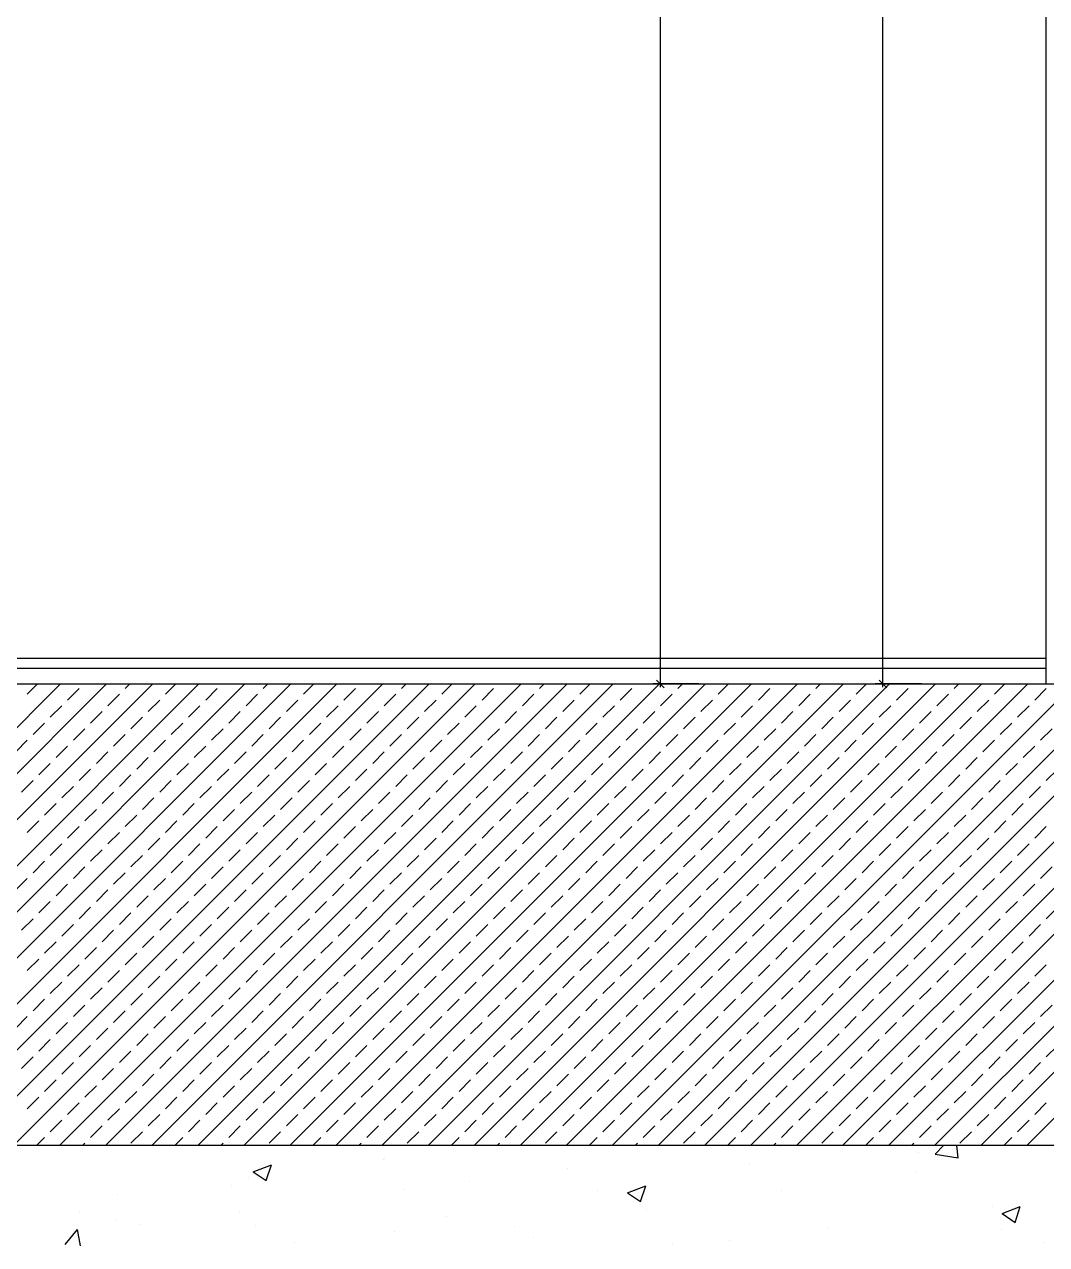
# Model space of a CAD drawing. Header units: millimetres. Extents: x 43168.9 to 43194.6, y -25545.1 to -25543.4.
# Drawn here: x 43183.954 to 43184.0337, y -25544.7903 to -25544.6951 of the extents above; entities that cross this region are included whole.
import ezdxf

# ---------------------------------------------------------------- set-up
doc = ezdxf.new("R2010")
doc.units = ezdxf.units.MM
doc.header["$LTSCALE"] = 200
doc.linetypes.add('kesit_$0$HIDDEN2', pattern=[0.1875, 0.125, -0.0625])
for name, color, linetype in [('kaplama-gnl_sgh', 30, 'Continuous'), ('kesit_$0$izd-alt_sgh', 8, 'kesit_$0$HIDDEN2'), ('kolon-b.a_sgh', 6, 'Continuous'), ('olcuic_sgh', 183, 'Continuous'), ('siva_sgh', 145, 'Continuous'), ('tarama-betonarme_sgh', 223, 'Continuous'), ('tarama-zemin_sgh', 197, 'Continuous')]:
    doc.layers.add(name, color=color, linetype=linetype)

msp = doc.modelspace()

# ---------------------------------------------------------------- linework, layer by layer
at = {"color": 0, "linetype": 'ByBlock', "lineweight": -2}
for p, q in [((43184.003301, -25544.746259), (43184.003901, -25544.746859)), ((43184.020653, -25544.746259), (43184.021253, -25544.746859))]:
    msp.add_line(p, q, dxfattribs=at)
at = {"layer": 'kaplama-gnl_sgh'}
for p, q in [((43184.033691, -25544.744559), (43183.805691, -25544.744559)), ((43184.033691, -25544.745359), (43183.805691, -25544.745359))]:
    msp.add_line(p, q, dxfattribs=at)
at = {"layer": 'kesit_$0$izd-alt_sgh'}
msp.add_line((43183.078617, -25544.746559), (43185.199305, -25544.746559), dxfattribs=at)
at = {"layer": 'kolon-b.a_sgh'}
for p, q in [((43183.804691, -25544.746559), (43185.048691, -25544.746559)), ((43185.058691, -25544.782559), (43183.804691, -25544.782559))]:
    msp.add_line(p, q, dxfattribs=at)
at = {"layer": 'olcuic_sgh'}
for p, q in [((43184.003601, -25544.746809), (43184.003601, -25544.586309)), ((43184.020953, -25544.746809), (43184.020953, -25544.599109)), ((43184.006601, -25544.746559), (43184.003001, -25544.746559)), ((43184.023953, -25544.746559), (43184.020353, -25544.746559))]:
    msp.add_line(p, q, dxfattribs=at)
at = {"layer": 'siva_sgh'}
msp.add_line((43184.033691, -25544.746559), (43184.033691, -25544.600359), dxfattribs=at)
at = {"layer": 'tarama-betonarme_sgh'}
for p, q in [((43183.920818, -25544.782559), (43183.956818, -25544.746559)), ((43183.92441, -25544.782559), (43183.96041, -25544.746559)), ((43183.928002, -25544.782559), (43183.964002, -25544.746559)), ((43183.931595, -25544.782559), (43183.967595, -25544.746559)), ((43183.935187, -25544.782559), (43183.971187, -25544.746559)), ((43183.938779, -25544.782559), (43183.974779, -25544.746559)), ((43183.942371, -25544.782559), (43183.978371, -25544.746559)), ((43183.945963, -25544.782559), (43183.981963, -25544.746559)), ((43183.949555, -25544.782559), (43183.985555, -25544.746559)), ((43183.953147, -25544.782559), (43183.989147, -25544.746559)), ((43183.954219, -25544.747362), (43183.955022, -25544.746559)), ((43183.956739, -25544.782559), (43183.992739, -25544.746559)), ((43183.957363, -25544.747811), (43183.958261, -25544.746913)), ((43183.960331, -25544.782559), (43183.996331, -25544.746559)), ((43183.960506, -25544.74826), (43183.961404, -25544.747362)), ((43183.961853, -25544.746913), (43183.962206, -25544.746559)), ((43183.963923, -25544.782559), (43183.999923, -25544.746559)), ((43183.964996, -25544.747362), (43183.965798, -25544.746559)), ((43183.967516, -25544.782559), (43184.003516, -25544.746559)), ((43183.968139, -25544.747811), (43183.969037, -25544.746913)), ((43183.971108, -25544.782559), (43184.007108, -25544.746559)), ((43183.971282, -25544.74826), (43183.97218, -25544.747362)), ((43183.972629, -25544.746913), (43183.972983, -25544.746559)), ((43183.9747, -25544.782559), (43184.0107, -25544.746559)), ((43183.975772, -25544.747362), (43183.976575, -25544.746559)), ((43183.978292, -25544.782559), (43184.014292, -25544.746559)), ((43183.978915, -25544.747811), (43183.979813, -25544.746913)), ((43183.981884, -25544.782559), (43184.017884, -25544.746559)), ((43183.982058, -25544.74826), (43183.982956, -25544.747362)), ((43183.983405, -25544.746913), (43183.983759, -25544.746559)), ((43183.985476, -25544.782559), (43184.021476, -25544.746559)), ((43183.986548, -25544.747362), (43183.987351, -25544.746559)), ((43183.989068, -25544.782559), (43184.025068, -25544.746559)), ((43183.989691, -25544.747811), (43183.990589, -25544.746913)), ((43183.99266, -25544.782559), (43184.02866, -25544.746559)), ((43183.992835, -25544.74826), (43183.993733, -25544.747362)), ((43183.994182, -25544.746913), (43183.994535, -25544.746559)), ((43183.996252, -25544.782559), (43184.032252, -25544.746559)), ((43183.997325, -25544.747362), (43183.998127, -25544.746559)), ((43183.999844, -25544.782559), (43184.035844, -25544.746559)), ((43184.000468, -25544.747811), (43184.001366, -25544.746913)), ((43184.003437, -25544.782559), (43184.039437, -25544.746559)), ((43184.003611, -25544.74826), (43184.004509, -25544.747362)), ((43184.004958, -25544.746913), (43184.005312, -25544.746559)), ((43184.007029, -25544.782559), (43184.043029, -25544.746559)), ((43184.008101, -25544.747362), (43184.008904, -25544.746559)), ((43184.010621, -25544.782559), (43184.046621, -25544.746559)), ((43184.011244, -25544.747811), (43184.012142, -25544.746913)), ((43184.014213, -25544.782559), (43184.050213, -25544.746559)), ((43184.014387, -25544.74826), (43184.015285, -25544.747362)), ((43184.015734, -25544.746913), (43184.016088, -25544.746559)), ((43184.017805, -25544.782559), (43184.053805, -25544.746559)), ((43184.018877, -25544.747362), (43184.01968, -25544.746559)), ((43184.021397, -25544.782559), (43184.057397, -25544.746559)), ((43184.02202, -25544.747811), (43184.022918, -25544.746913)), ((43184.024989, -25544.782559), (43184.060989, -25544.746559)), ((43184.025163, -25544.74826), (43184.026062, -25544.747362)), ((43184.026511, -25544.746913), (43184.026864, -25544.746559)), ((43184.028581, -25544.782559), (43184.064581, -25544.746559)), ((43184.029654, -25544.747362), (43184.030456, -25544.746559)), ((43184.032173, -25544.782559), (43184.068173, -25544.746559)), ((43184.032797, -25544.747811), (43184.033695, -25544.746913)), ((43183.956016, -25544.749158), (43183.956914, -25544.74826)), ((43183.963649, -25544.748709), (43183.964547, -25544.747811)), ((43183.966792, -25544.749158), (43183.96769, -25544.74826)), ((43183.974425, -25544.748709), (43183.975323, -25544.747811)), ((43183.977568, -25544.749158), (43183.978466, -25544.74826)), ((43183.985201, -25544.748709), (43183.986099, -25544.747811)), ((43183.988344, -25544.749158), (43183.989242, -25544.74826)), ((43183.995978, -25544.748709), (43183.996876, -25544.747811)), ((43183.999121, -25544.749158), (43184.000019, -25544.74826)), ((43184.006754, -25544.748709), (43184.007652, -25544.747811)), ((43184.009897, -25544.749158), (43184.010795, -25544.74826)), ((43184.01753, -25544.748709), (43184.018428, -25544.747811)), ((43184.020673, -25544.749158), (43184.021571, -25544.74826)), ((43184.028307, -25544.748709), (43184.029205, -25544.747811)), ((43184.03145, -25544.749158), (43184.032348, -25544.74826)), ((43183.959159, -25544.749607), (43183.960057, -25544.748709)), ((43183.962302, -25544.750056), (43183.9632, -25544.749158)), ((43183.969935, -25544.749607), (43183.970833, -25544.748709)), ((43183.973078, -25544.750056), (43183.973976, -25544.749158)), ((43183.980711, -25544.749607), (43183.981609, -25544.748709)), ((43183.983854, -25544.750056), (43183.984752, -25544.749158)), ((43183.991488, -25544.749607), (43183.992386, -25544.748709)), ((43183.994631, -25544.750056), (43183.995529, -25544.749158)), ((43184.002264, -25544.749607), (43184.003162, -25544.748709)), ((43184.005407, -25544.750056), (43184.006305, -25544.749158)), ((43184.01304, -25544.749607), (43184.013938, -25544.748709)), ((43184.016183, -25544.750056), (43184.017081, -25544.749158)), ((43184.023816, -25544.749607), (43184.024714, -25544.748709)), ((43184.02696, -25544.750056), (43184.027858, -25544.749158)), ((43183.954668, -25544.750505), (43183.955566, -25544.749607)), ((43183.957812, -25544.750954), (43183.95871, -25544.750056)), ((43183.965445, -25544.750505), (43183.966343, -25544.749607)), ((43183.968588, -25544.750954), (43183.969486, -25544.750056)), ((43183.976221, -25544.750505), (43183.977119, -25544.749607)), ((43183.979364, -25544.750954), (43183.980262, -25544.750056)), ((43183.986997, -25544.750505), (43183.987895, -25544.749607)), ((43183.99014, -25544.750954), (43183.991039, -25544.750056)), ((43183.997774, -25544.750505), (43183.998672, -25544.749607)), ((43184.000917, -25544.750954), (43184.001815, -25544.750056)), ((43184.00855, -25544.750505), (43184.009448, -25544.749607)), ((43184.011693, -25544.750954), (43184.012591, -25544.750056)), ((43184.019326, -25544.750505), (43184.020224, -25544.749607)), ((43184.022469, -25544.750954), (43184.023367, -25544.750056)), ((43184.030103, -25544.750505), (43184.031001, -25544.749607)), ((43184.033246, -25544.750954), (43184.034144, -25544.750056)), ((43183.953321, -25544.751852), (43183.954219, -25544.750954)), ((43183.960955, -25544.751403), (43183.961853, -25544.750505)), ((43183.964098, -25544.751852), (43183.964996, -25544.750954)), ((43183.971731, -25544.751403), (43183.972629, -25544.750505)), ((43183.974874, -25544.751852), (43183.975772, -25544.750954)), ((43183.982507, -25544.751403), (43183.983405, -25544.750505)), ((43183.98565, -25544.751852), (43183.986548, -25544.750954)), ((43183.993284, -25544.751403), (43183.994182, -25544.750505)), ((43183.996427, -25544.751852), (43183.997325, -25544.750954)), ((43184.00406, -25544.751403), (43184.004958, -25544.750505)), ((43184.007203, -25544.751852), (43184.008101, -25544.750954)), ((43184.014836, -25544.751403), (43184.015734, -25544.750505)), ((43184.017979, -25544.751852), (43184.018877, -25544.750954)), ((43184.025612, -25544.751403), (43184.026511, -25544.750505)), ((43184.028756, -25544.751852), (43184.029654, -25544.750954)), ((43183.956465, -25544.752301), (43183.957363, -25544.751403)), ((43183.959608, -25544.75275), (43183.960506, -25544.751852)), ((43183.967241, -25544.752301), (43183.968139, -25544.751403)), ((43183.970384, -25544.75275), (43183.971282, -25544.751852)), ((43183.978017, -25544.752301), (43183.978915, -25544.751403)), ((43183.98116, -25544.75275), (43183.982058, -25544.751852)), ((43183.988793, -25544.752301), (43183.989691, -25544.751403)), ((43183.991937, -25544.75275), (43183.992835, -25544.751852)), ((43183.99957, -25544.752301), (43184.000468, -25544.751403)), ((43184.002713, -25544.75275), (43184.003611, -25544.751852)), ((43184.010346, -25544.752301), (43184.011244, -25544.751403)), ((43184.013489, -25544.75275), (43184.014387, -25544.751852)), ((43184.021122, -25544.752301), (43184.02202, -25544.751403)), ((43184.024265, -25544.75275), (43184.025163, -25544.751852)), ((43184.031899, -25544.752301), (43184.032797, -25544.751403)), ((43183.955117, -25544.753648), (43183.956016, -25544.75275)), ((43183.958261, -25544.754097), (43183.959159, -25544.753199)), ((43183.962751, -25544.753199), (43183.963649, -25544.752301)), ((43183.965894, -25544.753648), (43183.966792, -25544.75275)), ((43183.969037, -25544.754097), (43183.969935, -25544.753199)), ((43183.973527, -25544.753199), (43183.974425, -25544.752301)), ((43183.97667, -25544.753648), (43183.977568, -25544.75275)), ((43183.979813, -25544.754097), (43183.980711, -25544.753199)), ((43183.984303, -25544.753199), (43183.985201, -25544.752301)), ((43183.987446, -25544.753648), (43183.988344, -25544.75275)), ((43183.990589, -25544.754097), (43183.991488, -25544.753199)), ((43183.99508, -25544.753199), (43183.995978, -25544.752301)), ((43183.998223, -25544.753648), (43183.999121, -25544.75275)), ((43184.001366, -25544.754097), (43184.002264, -25544.753199)), ((43184.005856, -25544.753199), (43184.006754, -25544.752301)), ((43184.008999, -25544.753648), (43184.009897, -25544.75275)), ((43184.012142, -25544.754097), (43184.01304, -25544.753199)), ((43184.016632, -25544.753199), (43184.01753, -25544.752301)), ((43184.019775, -25544.753648), (43184.020673, -25544.75275)), ((43184.022918, -25544.754097), (43184.023816, -25544.753199)), ((43184.027409, -25544.753199), (43184.028307, -25544.752301)), ((43184.030552, -25544.753648), (43184.03145, -25544.75275)), ((43184.033695, -25544.754097), (43184.034593, -25544.753199)), ((43183.95377, -25544.754995), (43183.954668, -25544.754097)), ((43183.961404, -25544.754546), (43183.962302, -25544.753648)), ((43183.964547, -25544.754995), (43183.965445, -25544.754097)), ((43183.97218, -25544.754546), (43183.973078, -25544.753648)), ((43183.975323, -25544.754995), (43183.976221, -25544.754097)), ((43183.982956, -25544.754546), (43183.983854, -25544.753648)), ((43183.986099, -25544.754995), (43183.986997, -25544.754097)), ((43183.993733, -25544.754546), (43183.994631, -25544.753648)), ((43183.996876, -25544.754995), (43183.997774, -25544.754097)), ((43184.004509, -25544.754546), (43184.005407, -25544.753648)), ((43184.007652, -25544.754995), (43184.00855, -25544.754097)), ((43184.015285, -25544.754546), (43184.016183, -25544.753648)), ((43184.018428, -25544.754995), (43184.019326, -25544.754097)), ((43184.026062, -25544.754546), (43184.02696, -25544.753648)), ((43184.029205, -25544.754995), (43184.030103, -25544.754097)), ((43183.956914, -25544.755444), (43183.957812, -25544.754546)), ((43183.960057, -25544.755893), (43183.960955, -25544.754995)), ((43183.96769, -25544.755444), (43183.968588, -25544.754546)), ((43183.970833, -25544.755893), (43183.971731, -25544.754995)), ((43183.978466, -25544.755444), (43183.979364, -25544.754546)), ((43183.981609, -25544.755893), (43183.982507, -25544.754995)), ((43183.989242, -25544.755444), (43183.99014, -25544.754546)), ((43183.992386, -25544.755893), (43183.993284, -25544.754995)), ((43184.000019, -25544.755444), (43184.000917, -25544.754546)), ((43184.003162, -25544.755893), (43184.00406, -25544.754995)), ((43184.010795, -25544.755444), (43184.011693, -25544.754546)), ((43184.013938, -25544.755893), (43184.014836, -25544.754995)), ((43184.021571, -25544.755444), (43184.022469, -25544.754546)), ((43184.024714, -25544.755893), (43184.025612, -25544.754995)), ((43184.032348, -25544.755444), (43184.033246, -25544.754546)), ((43183.955566, -25544.756791), (43183.956465, -25544.755893)), ((43183.9632, -25544.756342), (43183.964098, -25544.755444)), ((43183.966343, -25544.756791), (43183.967241, -25544.755893)), ((43183.973976, -25544.756342), (43183.974874, -25544.755444)), ((43183.977119, -25544.756791), (43183.978017, -25544.755893)), ((43183.984752, -25544.756342), (43183.98565, -25544.755444)), ((43183.987895, -25544.756791), (43183.988793, -25544.755893)), ((43183.995529, -25544.756342), (43183.996427, -25544.755444)), ((43183.998672, -25544.756791), (43183.99957, -25544.755893)), ((43184.006305, -25544.756342), (43184.007203, -25544.755444)), ((43184.009448, -25544.756791), (43184.010346, -25544.755893)), ((43184.017081, -25544.756342), (43184.017979, -25544.755444)), ((43184.020224, -25544.756791), (43184.021122, -25544.755893)), ((43184.027858, -25544.756342), (43184.028756, -25544.755444)), ((43184.031001, -25544.756791), (43184.031899, -25544.755893)), ((43183.95871, -25544.75724), (43183.959608, -25544.756342)), ((43183.961853, -25544.757689), (43183.962751, -25544.756791)), ((43183.969486, -25544.75724), (43183.970384, -25544.756342)), ((43183.972629, -25544.757689), (43183.973527, -25544.756791)), ((43183.980262, -25544.75724), (43183.98116, -25544.756342)), ((43183.983405, -25544.757689), (43183.984303, -25544.756791)), ((43183.991039, -25544.75724), (43183.991937, -25544.756342)), ((43183.994182, -25544.757689), (43183.99508, -25544.756791)), ((43184.001815, -25544.75724), (43184.002713, -25544.756342)), ((43184.004958, -25544.757689), (43184.005856, -25544.756791)), ((43184.012591, -25544.75724), (43184.013489, -25544.756342)), ((43184.015734, -25544.757689), (43184.016632, -25544.756791)), ((43184.023367, -25544.75724), (43184.024265, -25544.756342)), ((43184.026511, -25544.757689), (43184.027409, -25544.756791)), ((43183.954219, -25544.758138), (43183.955117, -25544.75724)), ((43183.957363, -25544.758587), (43183.958261, -25544.757689)), ((43183.964996, -25544.758138), (43183.965894, -25544.75724)), ((43183.968139, -25544.758587), (43183.969037, -25544.757689)), ((43183.975772, -25544.758138), (43183.97667, -25544.75724)), ((43183.978915, -25544.758587), (43183.979813, -25544.757689)), ((43183.986548, -25544.758138), (43183.987446, -25544.75724)), ((43183.989691, -25544.758587), (43183.990589, -25544.757689)), ((43183.997325, -25544.758138), (43183.998223, -25544.75724)), ((43184.000468, -25544.758587), (43184.001366, -25544.757689)), ((43184.008101, -25544.758138), (43184.008999, -25544.75724)), ((43184.011244, -25544.758587), (43184.012142, -25544.757689)), ((43184.018877, -25544.758138), (43184.019775, -25544.75724)), ((43184.02202, -25544.758587), (43184.022918, -25544.757689)), ((43184.029654, -25544.758138), (43184.030552, -25544.75724)), ((43184.032797, -25544.758587), (43184.033695, -25544.757689)), ((43183.960506, -25544.759036), (43183.961404, -25544.758138)), ((43183.963649, -25544.759485), (43183.964547, -25544.758587)), ((43183.971282, -25544.759036), (43183.97218, -25544.758138)), ((43183.974425, -25544.759485), (43183.975323, -25544.758587)), ((43183.982058, -25544.759036), (43183.982956, -25544.758138)), ((43183.985201, -25544.759485), (43183.986099, -25544.758587)), ((43183.992835, -25544.759036), (43183.993733, -25544.758138)), ((43183.995978, -25544.759485), (43183.996876, -25544.758587)), ((43184.003611, -25544.759036), (43184.004509, -25544.758138)), ((43184.006754, -25544.759485), (43184.007652, -25544.758587)), ((43184.014387, -25544.759036), (43184.015285, -25544.758138)), ((43184.01753, -25544.759485), (43184.018428, -25544.758587)), ((43184.025163, -25544.759036), (43184.026062, -25544.758138)), ((43184.028307, -25544.759485), (43184.029205, -25544.758587)), ((43183.956016, -25544.759934), (43183.956914, -25544.759036)), ((43183.959159, -25544.760383), (43183.960057, -25544.759485)), ((43183.966792, -25544.759934), (43183.96769, -25544.759036)), ((43183.969935, -25544.760383), (43183.970833, -25544.759485)), ((43183.977568, -25544.759934), (43183.978466, -25544.759036)), ((43183.980711, -25544.760383), (43183.981609, -25544.759485)), ((43183.988344, -25544.759934), (43183.989242, -25544.759036)), ((43183.991488, -25544.760383), (43183.992386, -25544.759485)), ((43183.999121, -25544.759934), (43184.000019, -25544.759036)), ((43184.002264, -25544.760383), (43184.003162, -25544.759485)), ((43184.009897, -25544.759934), (43184.010795, -25544.759036)), ((43184.01304, -25544.760383), (43184.013938, -25544.759485)), ((43184.020673, -25544.759934), (43184.021571, -25544.759036)), ((43184.023816, -25544.760383), (43184.024714, -25544.759485)), ((43184.03145, -25544.759934), (43184.032348, -25544.759036)), ((43183.954668, -25544.761281), (43183.955566, -25544.760383)), ((43183.962302, -25544.760832), (43183.9632, -25544.759934)), ((43183.965445, -25544.761281), (43183.966343, -25544.760383)), ((43183.973078, -25544.760832), (43183.973976, -25544.759934)), ((43183.976221, -25544.761281), (43183.977119, -25544.760383)), ((43183.983854, -25544.760832), (43183.984752, -25544.759934)), ((43183.986997, -25544.761281), (43183.987895, -25544.760383)), ((43183.994631, -25544.760832), (43183.995529, -25544.759934)), ((43183.997774, -25544.761281), (43183.998672, -25544.760383)), ((43184.005407, -25544.760832), (43184.006305, -25544.759934)), ((43184.00855, -25544.761281), (43184.009448, -25544.760383)), ((43184.016183, -25544.760832), (43184.017081, -25544.759934)), ((43184.019326, -25544.761281), (43184.020224, -25544.760383)), ((43184.02696, -25544.760832), (43184.027858, -25544.759934)), ((43184.030103, -25544.761281), (43184.031001, -25544.760383)), ((43183.953321, -25544.762628), (43183.954219, -25544.76173)), ((43183.957812, -25544.76173), (43183.95871, -25544.760832)), ((43183.960955, -25544.762179), (43183.961853, -25544.761281)), ((43183.964098, -25544.762628), (43183.964996, -25544.76173)), ((43183.968588, -25544.76173), (43183.969486, -25544.760832)), ((43183.971731, -25544.762179), (43183.972629, -25544.761281)), ((43183.974874, -25544.762628), (43183.975772, -25544.76173)), ((43183.979364, -25544.76173), (43183.980262, -25544.760832)), ((43183.982507, -25544.762179), (43183.983405, -25544.761281)), ((43183.98565, -25544.762628), (43183.986548, -25544.76173)), ((43183.99014, -25544.76173), (43183.991039, -25544.760832)), ((43183.993284, -25544.762179), (43183.994182, -25544.761281)), ((43183.996427, -25544.762628), (43183.997325, -25544.76173)), ((43184.000917, -25544.76173), (43184.001815, -25544.760832)), ((43184.00406, -25544.762179), (43184.004958, -25544.761281)), ((43184.007203, -25544.762628), (43184.008101, -25544.76173)), ((43184.011693, -25544.76173), (43184.012591, -25544.760832)), ((43184.014836, -25544.762179), (43184.015734, -25544.761281)), ((43184.017979, -25544.762628), (43184.018877, -25544.76173)), ((43184.022469, -25544.76173), (43184.023367, -25544.760832)), ((43184.025612, -25544.762179), (43184.026511, -25544.761281)), ((43184.028756, -25544.762628), (43184.029654, -25544.76173)), ((43184.033246, -25544.76173), (43184.034144, -25544.760832)), ((43183.956465, -25544.763077), (43183.957363, -25544.762179)), ((43183.959608, -25544.763526), (43183.960506, -25544.762628)), ((43183.967241, -25544.763077), (43183.968139, -25544.762179)), ((43183.970384, -25544.763526), (43183.971282, -25544.762628)), ((43183.978017, -25544.763077), (43183.978915, -25544.762179)), ((43183.98116, -25544.763526), (43183.982058, -25544.762628)), ((43183.988793, -25544.763077), (43183.989691, -25544.762179)), ((43183.991937, -25544.763526), (43183.992835, -25544.762628)), ((43183.99957, -25544.763077), (43184.000468, -25544.762179)), ((43184.002713, -25544.763526), (43184.003611, -25544.762628)), ((43184.010346, -25544.763077), (43184.011244, -25544.762179)), ((43184.013489, -25544.763526), (43184.014387, -25544.762628)), ((43184.021122, -25544.763077), (43184.02202, -25544.762179)), ((43184.024265, -25544.763526), (43184.025163, -25544.762628)), ((43184.031899, -25544.763077), (43184.032797, -25544.762179)), ((43183.955117, -25544.764424), (43183.956016, -25544.763526)), ((43183.962751, -25544.763975), (43183.963649, -25544.763077)), ((43183.965894, -25544.764424), (43183.966792, -25544.763526)), ((43183.973527, -25544.763975), (43183.974425, -25544.763077)), ((43183.97667, -25544.764424), (43183.977568, -25544.763526)), ((43183.984303, -25544.763975), (43183.985201, -25544.763077)), ((43183.987446, -25544.764424), (43183.988344, -25544.763526)), ((43183.99508, -25544.763975), (43183.995978, -25544.763077)), ((43183.998223, -25544.764424), (43183.999121, -25544.763526)), ((43184.005856, -25544.763975), (43184.006754, -25544.763077)), ((43184.008999, -25544.764424), (43184.009897, -25544.763526)), ((43184.016632, -25544.763975), (43184.01753, -25544.763077)), ((43184.019775, -25544.764424), (43184.020673, -25544.763526)), ((43184.027409, -25544.763975), (43184.028307, -25544.763077)), ((43184.030552, -25544.764424), (43184.03145, -25544.763526)), ((43183.958261, -25544.764873), (43183.959159, -25544.763975)), ((43183.961404, -25544.765322), (43183.962302, -25544.764424)), ((43183.969037, -25544.764873), (43183.969935, -25544.763975)), ((43183.97218, -25544.765322), (43183.973078, -25544.764424)), ((43183.979813, -25544.764873), (43183.980711, -25544.763975)), ((43183.982956, -25544.765322), (43183.983854, -25544.764424)), ((43183.990589, -25544.764873), (43183.991488, -25544.763975)), ((43183.993733, -25544.765322), (43183.994631, -25544.764424)), ((43184.001366, -25544.764873), (43184.002264, -25544.763975)), ((43184.004509, -25544.765322), (43184.005407, -25544.764424)), ((43184.012142, -25544.764873), (43184.01304, -25544.763975)), ((43184.015285, -25544.765322), (43184.016183, -25544.764424)), ((43184.022918, -25544.764873), (43184.023816, -25544.763975)), ((43184.026062, -25544.765322), (43184.02696, -25544.764424)), ((43184.033695, -25544.764873), (43184.034593, -25544.763975)), ((43183.95377, -25544.765771), (43183.954668, -25544.764873)), ((43183.956914, -25544.76622), (43183.957812, -25544.765322)), ((43183.964547, -25544.765771), (43183.965445, -25544.764873)), ((43183.96769, -25544.76622), (43183.968588, -25544.765322)), ((43183.975323, -25544.765771), (43183.976221, -25544.764873)), ((43183.978466, -25544.76622), (43183.979364, -25544.765322)), ((43183.986099, -25544.765771), (43183.986997, -25544.764873)), ((43183.989242, -25544.76622), (43183.99014, -25544.765322)), ((43183.996876, -25544.765771), (43183.997774, -25544.764873)), ((43184.000019, -25544.76622), (43184.000917, -25544.765322)), ((43184.007652, -25544.765771), (43184.00855, -25544.764873)), ((43184.010795, -25544.76622), (43184.011693, -25544.765322)), ((43184.018428, -25544.765771), (43184.019326, -25544.764873)), ((43184.021571, -25544.76622), (43184.022469, -25544.765322)), ((43184.029205, -25544.765771), (43184.030103, -25544.764873)), ((43184.032348, -25544.76622), (43184.033246, -25544.765322)), ((43183.960057, -25544.766669), (43183.960955, -25544.765771)), ((43183.9632, -25544.767118), (43183.964098, -25544.76622)), ((43183.970833, -25544.766669), (43183.971731, -25544.765771)), ((43183.973976, -25544.767118), (43183.974874, -25544.76622)), ((43183.981609, -25544.766669), (43183.982507, -25544.765771)), ((43183.984752, -25544.767118), (43183.98565, -25544.76622)), ((43183.992386, -25544.766669), (43183.993284, -25544.765771)), ((43183.995529, -25544.767118), (43183.996427, -25544.76622)), ((43184.003162, -25544.766669), (43184.00406, -25544.765771)), ((43184.006305, -25544.767118), (43184.007203, -25544.76622)), ((43184.013938, -25544.766669), (43184.014836, -25544.765771)), ((43184.017081, -25544.767118), (43184.017979, -25544.76622)), ((43184.024714, -25544.766669), (43184.025612, -25544.765771)), ((43184.027858, -25544.767118), (43184.028756, -25544.76622)), ((43183.955566, -25544.767567), (43183.956465, -25544.766669)), ((43183.95871, -25544.768016), (43183.959608, -25544.767118)), ((43183.966343, -25544.767567), (43183.967241, -25544.766669)), ((43183.969486, -25544.768016), (43183.970384, -25544.767118)), ((43183.977119, -25544.767567), (43183.978017, -25544.766669)), ((43183.980262, -25544.768016), (43183.98116, -25544.767118)), ((43183.987895, -25544.767567), (43183.988793, -25544.766669)), ((43183.991039, -25544.768016), (43183.991937, -25544.767118)), ((43183.998672, -25544.767567), (43183.99957, -25544.766669)), ((43184.001815, -25544.768016), (43184.002713, -25544.767118)), ((43184.009448, -25544.767567), (43184.010346, -25544.766669)), ((43184.012591, -25544.768016), (43184.013489, -25544.767118)), ((43184.020224, -25544.767567), (43184.021122, -25544.766669)), ((43184.023367, -25544.768016), (43184.024265, -25544.767118)), ((43184.031001, -25544.767567), (43184.031899, -25544.766669)), ((43183.954219, -25544.768914), (43183.955117, -25544.768016)), ((43183.961853, -25544.768465), (43183.962751, -25544.767567)), ((43183.964996, -25544.768914), (43183.965894, -25544.768016)), ((43183.972629, -25544.768465), (43183.973527, -25544.767567)), ((43183.975772, -25544.768914), (43183.97667, -25544.768016)), ((43183.983405, -25544.768465), (43183.984303, -25544.767567)), ((43183.986548, -25544.768914), (43183.987446, -25544.768016)), ((43183.994182, -25544.768465), (43183.99508, -25544.767567)), ((43183.997325, -25544.768914), (43183.998223, -25544.768016)), ((43184.004958, -25544.768465), (43184.005856, -25544.767567)), ((43184.008101, -25544.768914), (43184.008999, -25544.768016)), ((43184.015734, -25544.768465), (43184.016632, -25544.767567)), ((43184.018877, -25544.768914), (43184.019775, -25544.768016)), ((43184.026511, -25544.768465), (43184.027409, -25544.767567)), ((43184.029654, -25544.768914), (43184.030552, -25544.768016)), ((43183.957363, -25544.769363), (43183.958261, -25544.768465)), ((43183.960506, -25544.769812), (43183.961404, -25544.768914)), ((43183.963649, -25544.770261), (43183.964547, -25544.769363)), ((43183.968139, -25544.769363), (43183.969037, -25544.768465)), ((43183.971282, -25544.769812), (43183.97218, -25544.768914)), ((43183.974425, -25544.770261), (43183.975323, -25544.769363)), ((43183.978915, -25544.769363), (43183.979813, -25544.768465)), ((43183.982058, -25544.769812), (43183.982956, -25544.768914)), ((43183.985201, -25544.770261), (43183.986099, -25544.769363)), ((43183.989691, -25544.769363), (43183.990589, -25544.768465)), ((43183.992835, -25544.769812), (43183.993733, -25544.768914)), ((43183.995978, -25544.770261), (43183.996876, -25544.769363)), ((43184.000468, -25544.769363), (43184.001366, -25544.768465)), ((43184.003611, -25544.769812), (43184.004509, -25544.768914)), ((43184.006754, -25544.770261), (43184.007652, -25544.769363)), ((43184.011244, -25544.769363), (43184.012142, -25544.768465)), ((43184.014387, -25544.769812), (43184.015285, -25544.768914)), ((43184.01753, -25544.770261), (43184.018428, -25544.769363)), ((43184.02202, -25544.769363), (43184.022918, -25544.768465)), ((43184.025163, -25544.769812), (43184.026062, -25544.768914)), ((43184.028307, -25544.770261), (43184.029205, -25544.769363)), ((43184.032797, -25544.769363), (43184.033695, -25544.768465)), ((43183.956016, -25544.77071), (43183.956914, -25544.769812)), ((43183.959159, -25544.771159), (43183.960057, -25544.770261)), ((43183.966792, -25544.77071), (43183.96769, -25544.769812)), ((43183.969935, -25544.771159), (43183.970833, -25544.770261)), ((43183.977568, -25544.77071), (43183.978466, -25544.769812)), ((43183.980711, -25544.771159), (43183.981609, -25544.770261)), ((43183.988344, -25544.77071), (43183.989242, -25544.769812)), ((43183.991488, -25544.771159), (43183.992386, -25544.770261)), ((43183.999121, -25544.77071), (43184.000019, -25544.769812)), ((43184.002264, -25544.771159), (43184.003162, -25544.770261)), ((43184.009897, -25544.77071), (43184.010795, -25544.769812)), ((43184.01304, -25544.771159), (43184.013938, -25544.770261)), ((43184.020673, -25544.77071), (43184.021571, -25544.769812)), ((43184.023816, -25544.771159), (43184.024714, -25544.770261)), ((43184.03145, -25544.77071), (43184.032348, -25544.769812)), ((43183.954668, -25544.772057), (43183.955566, -25544.771159)), ((43183.962302, -25544.771608), (43183.9632, -25544.77071)), ((43183.965445, -25544.772057), (43183.966343, -25544.771159)), ((43183.973078, -25544.771608), (43183.973976, -25544.77071)), ((43183.976221, -25544.772057), (43183.977119, -25544.771159)), ((43183.983854, -25544.771608), (43183.984752, -25544.77071)), ((43183.986997, -25544.772057), (43183.987895, -25544.771159)), ((43183.994631, -25544.771608), (43183.995529, -25544.77071)), ((43183.997774, -25544.772057), (43183.998672, -25544.771159)), ((43184.005407, -25544.771608), (43184.006305, -25544.77071)), ((43184.00855, -25544.772057), (43184.009448, -25544.771159)), ((43184.016183, -25544.771608), (43184.017081, -25544.77071)), ((43184.019326, -25544.772057), (43184.020224, -25544.771159)), ((43184.02696, -25544.771608), (43184.027858, -25544.77071)), ((43184.030103, -25544.772057), (43184.031001, -25544.771159)), ((43183.957812, -25544.772506), (43183.95871, -25544.771608)), ((43183.960955, -25544.772955), (43183.961853, -25544.772057)), ((43183.968588, -25544.772506), (43183.969486, -25544.771608)), ((43183.971731, -25544.772955), (43183.972629, -25544.772057)), ((43183.979364, -25544.772506), (43183.980262, -25544.771608)), ((43183.982507, -25544.772955), (43183.983405, -25544.772057)), ((43183.99014, -25544.772506), (43183.991039, -25544.771608)), ((43183.993284, -25544.772955), (43183.994182, -25544.772057)), ((43184.000917, -25544.772506), (43184.001815, -25544.771608)), ((43184.00406, -25544.772955), (43184.004958, -25544.772057)), ((43184.011693, -25544.772506), (43184.012591, -25544.771608)), ((43184.014836, -25544.772955), (43184.015734, -25544.772057)), ((43184.022469, -25544.772506), (43184.023367, -25544.771608)), ((43184.025612, -25544.772955), (43184.026511, -25544.772057)), ((43184.033246, -25544.772506), (43184.034144, -25544.771608)), ((43183.953321, -25544.773404), (43183.954219, -25544.772506)), ((43183.956465, -25544.773853), (43183.957363, -25544.772955)), ((43183.964098, -25544.773404), (43183.964996, -25544.772506)), ((43183.967241, -25544.773853), (43183.968139, -25544.772955)), ((43183.974874, -25544.773404), (43183.975772, -25544.772506)), ((43183.978017, -25544.773853), (43183.978915, -25544.772955)), ((43183.98565, -25544.773404), (43183.986548, -25544.772506)), ((43183.988793, -25544.773853), (43183.989691, -25544.772955)), ((43183.996427, -25544.773404), (43183.997325, -25544.772506)), ((43183.99957, -25544.773853), (43184.000468, -25544.772955)), ((43184.007203, -25544.773404), (43184.008101, -25544.772506)), ((43184.010346, -25544.773853), (43184.011244, -25544.772955)), ((43184.017979, -25544.773404), (43184.018877, -25544.772506)), ((43184.021122, -25544.773853), (43184.02202, -25544.772955)), ((43184.028756, -25544.773404), (43184.029654, -25544.772506)), ((43184.031899, -25544.773853), (43184.032797, -25544.772955)), ((43183.959608, -25544.774302), (43183.960506, -25544.773404)), ((43183.962751, -25544.774751), (43183.963649, -25544.773853)), ((43183.970384, -25544.774302), (43183.971282, -25544.773404)), ((43183.973527, -25544.774751), (43183.974425, -25544.773853)), ((43183.98116, -25544.774302), (43183.982058, -25544.773404)), ((43183.984303, -25544.774751), (43183.985201, -25544.773853)), ((43183.991937, -25544.774302), (43183.992835, -25544.773404)), ((43183.99508, -25544.774751), (43183.995978, -25544.773853)), ((43184.002713, -25544.774302), (43184.003611, -25544.773404)), ((43184.005856, -25544.774751), (43184.006754, -25544.773853)), ((43184.013489, -25544.774302), (43184.014387, -25544.773404)), ((43184.016632, -25544.774751), (43184.01753, -25544.773853)), ((43184.024265, -25544.774302), (43184.025163, -25544.773404)), ((43184.027409, -25544.774751), (43184.028307, -25544.773853)), ((43183.955117, -25544.7752), (43183.956016, -25544.774302)), ((43183.958261, -25544.775649), (43183.959159, -25544.774751)), ((43183.965894, -25544.7752), (43183.966792, -25544.774302)), ((43183.969037, -25544.775649), (43183.969935, -25544.774751)), ((43183.97667, -25544.7752), (43183.977568, -25544.774302)), ((43183.979813, -25544.775649), (43183.980711, -25544.774751)), ((43183.987446, -25544.7752), (43183.988344, -25544.774302)), ((43183.990589, -25544.775649), (43183.991488, -25544.774751)), ((43183.998223, -25544.7752), (43183.999121, -25544.774302)), ((43184.001366, -25544.775649), (43184.002264, -25544.774751)), ((43184.008999, -25544.7752), (43184.009897, -25544.774302)), ((43184.012142, -25544.775649), (43184.01304, -25544.774751)), ((43184.019775, -25544.7752), (43184.020673, -25544.774302)), ((43184.022918, -25544.775649), (43184.023816, -25544.774751)), ((43184.030552, -25544.7752), (43184.03145, -25544.774302)), ((43184.033695, -25544.775649), (43184.034593, -25544.774751)), ((43183.95377, -25544.776548), (43183.954668, -25544.775649)), ((43183.961404, -25544.776099), (43183.962302, -25544.7752)), ((43183.964547, -25544.776548), (43183.965445, -25544.775649)), ((43183.97218, -25544.776099), (43183.973078, -25544.7752)), ((43183.975323, -25544.776548), (43183.976221, -25544.775649)), ((43183.982956, -25544.776099), (43183.983854, -25544.7752)), ((43183.986099, -25544.776548), (43183.986997, -25544.775649)), ((43183.993733, -25544.776099), (43183.994631, -25544.7752)), ((43183.996876, -25544.776548), (43183.997774, -25544.775649)), ((43184.004509, -25544.776099), (43184.005407, -25544.7752)), ((43184.007652, -25544.776548), (43184.00855, -25544.775649)), ((43184.015285, -25544.776099), (43184.016183, -25544.7752)), ((43184.018428, -25544.776548), (43184.019326, -25544.775649)), ((43184.026062, -25544.776099), (43184.02696, -25544.7752)), ((43184.029205, -25544.776548), (43184.030103, -25544.775649)), ((43183.956914, -25544.776997), (43183.957812, -25544.776099)), ((43183.960057, -25544.777446), (43183.960955, -25544.776548)), ((43183.9632, -25544.777895), (43183.964098, -25544.776997)), ((43183.96769, -25544.776997), (43183.968588, -25544.776099)), ((43183.970833, -25544.777446), (43183.971731, -25544.776548)), ((43183.973976, -25544.777895), (43183.974874, -25544.776997)), ((43183.978466, -25544.776997), (43183.979364, -25544.776099)), ((43183.981609, -25544.777446), (43183.982507, -25544.776548)), ((43183.984752, -25544.777895), (43183.98565, -25544.776997)), ((43183.989242, -25544.776997), (43183.99014, -25544.776099)), ((43183.992386, -25544.777446), (43183.993284, -25544.776548)), ((43183.995529, -25544.777895), (43183.996427, -25544.776997)), ((43184.000019, -25544.776997), (43184.000917, -25544.776099)), ((43184.003162, -25544.777446), (43184.00406, -25544.776548)), ((43184.006305, -25544.777895), (43184.007203, -25544.776997)), ((43184.010795, -25544.776997), (43184.011693, -25544.776099)), ((43184.013938, -25544.777446), (43184.014836, -25544.776548)), ((43184.017081, -25544.777895), (43184.017979, -25544.776997)), ((43184.021571, -25544.776997), (43184.022469, -25544.776099)), ((43184.024714, -25544.777446), (43184.025612, -25544.776548)), ((43184.027858, -25544.777895), (43184.028756, -25544.776997)), ((43184.032348, -25544.776997), (43184.033246, -25544.776099)), ((43183.955566, -25544.778344), (43183.956465, -25544.777446)), ((43183.95871, -25544.778793), (43183.959608, -25544.777895)), ((43183.966343, -25544.778344), (43183.967241, -25544.777446)), ((43183.969486, -25544.778793), (43183.970384, -25544.777895)), ((43183.977119, -25544.778344), (43183.978017, -25544.777446)), ((43183.980262, -25544.778793), (43183.98116, -25544.777895)), ((43183.987895, -25544.778344), (43183.988793, -25544.777446)), ((43183.991039, -25544.778793), (43183.991937, -25544.777895)), ((43183.998672, -25544.778344), (43183.99957, -25544.777446)), ((43184.001815, -25544.778793), (43184.002713, -25544.777895)), ((43184.009448, -25544.778344), (43184.010346, -25544.777446)), ((43184.012591, -25544.778793), (43184.013489, -25544.777895)), ((43184.020224, -25544.778344), (43184.021122, -25544.777446)), ((43184.023367, -25544.778793), (43184.024265, -25544.777895)), ((43184.031001, -25544.778344), (43184.031899, -25544.777446)), ((43183.954219, -25544.779691), (43183.955117, -25544.778793)), ((43183.961853, -25544.779242), (43183.962751, -25544.778344)), ((43183.964996, -25544.779691), (43183.965894, -25544.778793)), ((43183.972629, -25544.779242), (43183.973527, -25544.778344)), ((43183.975772, -25544.779691), (43183.97667, -25544.778793)), ((43183.983405, -25544.779242), (43183.984303, -25544.778344)), ((43183.986548, -25544.779691), (43183.987446, -25544.778793)), ((43183.994182, -25544.779242), (43183.99508, -25544.778344)), ((43183.997325, -25544.779691), (43183.998223, -25544.778793)), ((43184.004958, -25544.779242), (43184.005856, -25544.778344)), ((43184.008101, -25544.779691), (43184.008999, -25544.778793)), ((43184.015734, -25544.779242), (43184.016632, -25544.778344)), ((43184.018877, -25544.779691), (43184.019775, -25544.778793)), ((43184.026511, -25544.779242), (43184.027409, -25544.778344)), ((43184.029654, -25544.779691), (43184.030552, -25544.778793)), ((43183.957363, -25544.78014), (43183.958261, -25544.779242)), ((43183.960506, -25544.780589), (43183.961404, -25544.779691)), ((43183.968139, -25544.78014), (43183.969037, -25544.779242)), ((43183.971282, -25544.780589), (43183.97218, -25544.779691)), ((43183.978915, -25544.78014), (43183.979813, -25544.779242)), ((43183.982058, -25544.780589), (43183.982956, -25544.779691)), ((43183.989691, -25544.78014), (43183.990589, -25544.779242)), ((43183.992835, -25544.780589), (43183.993733, -25544.779691)), ((43184.000468, -25544.78014), (43184.001366, -25544.779242)), ((43184.003611, -25544.780589), (43184.004509, -25544.779691)), ((43184.011244, -25544.78014), (43184.012142, -25544.779242)), ((43184.014387, -25544.780589), (43184.015285, -25544.779691)), ((43184.02202, -25544.78014), (43184.022918, -25544.779242)), ((43184.025163, -25544.780589), (43184.026062, -25544.779691)), ((43184.032797, -25544.78014), (43184.033695, -25544.779242)), ((43183.956016, -25544.781487), (43183.956914, -25544.780589)), ((43183.963649, -25544.781038), (43183.964547, -25544.78014)), ((43183.966792, -25544.781487), (43183.96769, -25544.780589)), ((43183.974425, -25544.781038), (43183.975323, -25544.78014)), ((43183.977568, -25544.781487), (43183.978466, -25544.780589)), ((43183.985201, -25544.781038), (43183.986099, -25544.78014)), ((43183.988344, -25544.781487), (43183.989242, -25544.780589)), ((43183.995978, -25544.781038), (43183.996876, -25544.78014)), ((43183.999121, -25544.781487), (43184.000019, -25544.780589)), ((43184.006754, -25544.781038), (43184.007652, -25544.78014)), ((43184.009897, -25544.781487), (43184.010795, -25544.780589)), ((43184.01753, -25544.781038), (43184.018428, -25544.78014)), ((43184.020673, -25544.781487), (43184.021571, -25544.780589)), ((43184.028307, -25544.781038), (43184.029205, -25544.78014)), ((43184.03145, -25544.781487), (43184.032348, -25544.780589)), ((43183.959159, -25544.781936), (43183.960057, -25544.781038)), ((43183.962302, -25544.782385), (43183.9632, -25544.781487)), ((43183.969935, -25544.781936), (43183.970833, -25544.781038)), ((43183.973078, -25544.782385), (43183.973976, -25544.781487)), ((43183.980711, -25544.781936), (43183.981609, -25544.781038)), ((43183.983854, -25544.782385), (43183.984752, -25544.781487)), ((43183.991488, -25544.781936), (43183.992386, -25544.781038)), ((43183.994631, -25544.782385), (43183.995529, -25544.781487)), ((43184.002264, -25544.781936), (43184.003162, -25544.781038)), ((43184.005407, -25544.782385), (43184.006305, -25544.781487)), ((43184.01304, -25544.781936), (43184.013938, -25544.781038)), ((43184.016183, -25544.782385), (43184.017081, -25544.781487)), ((43184.023816, -25544.781936), (43184.024714, -25544.781038)), ((43184.02696, -25544.782385), (43184.027858, -25544.781487)), ((43183.954943, -25544.782559), (43183.955566, -25544.781936)), ((43183.958535, -25544.782559), (43183.95871, -25544.782385)), ((43183.96572, -25544.782559), (43183.966343, -25544.781936)), ((43183.969312, -25544.782559), (43183.969486, -25544.782385)), ((43183.976496, -25544.782559), (43183.977119, -25544.781936)), ((43183.980088, -25544.782559), (43183.980262, -25544.782385)), ((43183.987272, -25544.782559), (43183.987895, -25544.781936)), ((43183.990864, -25544.782559), (43183.991039, -25544.782385)), ((43183.998048, -25544.782559), (43183.998672, -25544.781936)), ((43184.001641, -25544.782559), (43184.001815, -25544.782385)), ((43184.008825, -25544.782559), (43184.009448, -25544.781936)), ((43184.012417, -25544.782559), (43184.012591, -25544.782385)), ((43184.019601, -25544.782559), (43184.020224, -25544.781936)), ((43184.023193, -25544.782559), (43184.023367, -25544.782385)), ((43184.030377, -25544.782559), (43184.031001, -25544.781936))]:
    msp.add_line(p, q, dxfattribs=at)
at = {"layer": 'tarama-zemin_sgh'}
for p, q in [((43184.009212, -25544.782639), (43184.009212, -25544.782639)), ((43184.012864, -25544.782615), (43184.012864, -25544.782615)), ((43184.025025, -25544.783235), (43184.025674, -25544.782559)), ((43184.02683, -25544.783516), (43184.026719, -25544.782559)), ((43183.982013, -25544.783635), (43183.982013, -25544.783635)), ((43183.982044, -25544.783558), (43183.982044, -25544.783558)), ((43184.023711, -25544.783073), (43184.023711, -25544.783073)), ((43184.025023, -25544.783232), (43184.026831, -25544.783512)), ((43183.971843, -25544.78462), (43183.973266, -25544.784074)), ((43183.972853, -25544.785303), (43183.973265, -25544.784075)), ((43183.996379, -25544.784329), (43183.996379, -25544.784329)), ((43184.010583, -25544.784029), (43184.010583, -25544.784029)), ((43183.97149, -25544.785081), (43183.97149, -25544.785081)), ((43183.971842, -25544.784621), (43183.972853, -25544.785303)), ((43183.988683, -25544.785342), (43183.988683, -25544.785342)), ((43184.023481, -25544.784636), (43184.023481, -25544.784636)), ((43183.961227, -25544.786382), (43183.961227, -25544.786382)), ((43183.970163, -25544.78567), (43183.970163, -25544.78567)), ((43183.983596, -25544.786012), (43183.983596, -25544.786012)), ((43183.998732, -25544.786063), (43183.998732, -25544.786063)), ((43184.001045, -25544.786248), (43184.002468, -25544.785702)), ((43184.001045, -25544.786249), (43184.002055, -25544.786931)), ((43184.002055, -25544.786931), (43184.002467, -25544.785703)), ((43184.013048, -25544.786067), (43184.013048, -25544.786067)), ((43184.029482, -25544.787282), (43184.029482, -25544.787282)), ((43184.030248, -25544.787875), (43184.03167, -25544.787329)), ((43184.031258, -25544.788558), (43184.03167, -25544.78733)), ((43183.958312, -25544.787704), (43183.958312, -25544.787704)), ((43183.961148, -25544.788381), (43183.961148, -25544.788381)), ((43183.970763, -25544.787701), (43183.970763, -25544.787701)), ((43183.986882, -25544.788097), (43183.986882, -25544.788097)), ((43184.002494, -25544.78759), (43184.002494, -25544.78759)), ((43184.030247, -25544.787876), (43184.031258, -25544.788558)), ((43183.957164, -25544.790291), (43183.958144, -25544.789124)), ((43183.95837, -25544.790399), (43183.958135, -25544.789125)), ((43183.963067, -25544.788715), (43183.963067, -25544.788715)), ((43183.971995, -25544.788839), (43183.971995, -25544.788839)), ((43183.982842, -25544.789298), (43183.982842, -25544.789298)), ((43183.99223, -25544.788891), (43183.99223, -25544.788891)), ((43184.016649, -25544.788971), (43184.016649, -25544.788971)), ((43184.030194, -25544.789106), (43184.030194, -25544.789106)), ((43183.95798, -25544.789384), (43183.95798, -25544.789384)), ((43183.975032, -25544.790131), (43183.975032, -25544.790131)), ((43183.99369, -25544.789756), (43183.99369, -25544.789756)), ((43184.004537, -25544.790214), (43184.004537, -25544.790214)), ((43184.008953, -25544.789984), (43184.008953, -25544.789984)), ((43184.033498, -25544.7901), (43184.033498, -25544.7901))]:
    msp.add_line(p, q, dxfattribs=at)

doc.saveas('drawing.dxf')
